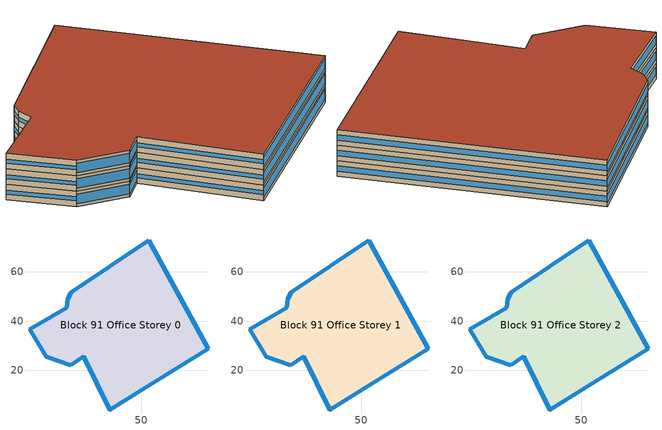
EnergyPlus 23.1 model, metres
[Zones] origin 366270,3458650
Block 91 Office Storey 0
 floor ground (Project Floor): 52.98,72.96 77.27,28.75 37.15,3.87 26.66,25.62 21.38,22.03 11.33,25.48 4.61,36.65 19.68,45.44 20.1,48.99 21.56,51.63 z0
 wall outside (Project Wall): 37.15,3.87 77.27,28.75 52.98,72.96 21.56,51.63 20.1,48.99 19.68,45.44 4.61,36.65 11.33,25.48 21.38,22.03 26.66,25.62 37.15,3.87 z0:3
 window (Office_south_window_construction): 37.17,3.88 77.25,28.73 / 11.33,25.48 21.37,22.03 / 21.38,22.03 26.66,25.62 z0.6:2.4
 window (Office_east_window_construction): 77.26,28.77 52.99,72.93 z0.98:2.02
 window (Office_north_window_construction): 52.96,72.95 21.58,51.64 / 19.67,45.44 4.62,36.66 z0.75:2.25
 window (Office_west_window_construction): 21.56,51.63 20.1,48.99 / 20.1,48.98 19.68,45.44 / 4.61,36.65 11.32,25.49 / 26.67,25.61 37.14,3.88 z1.12:1.88
 roof outside (Project Ceiling): 77.27,28.75 52.98,72.96 21.56,51.63 20.1,48.99 19.68,45.44 4.61,36.65 11.33,25.48 21.38,22.03 26.66,25.62 37.15,3.87 z3
Block 91 Office Storey 1
 floor outside (Project Floor): 52.98,72.96 77.27,28.75 37.15,3.87 26.66,25.62 21.38,22.03 11.33,25.48 4.61,36.65 19.68,45.44 20.1,48.99 21.56,51.63 z3
 wall outside (Project Wall): 37.15,3.87 77.27,28.75 52.98,72.96 21.56,51.63 20.1,48.99 19.68,45.44 4.61,36.65 11.33,25.48 21.38,22.03 26.66,25.62 37.15,3.87 z3:6
 window (Office_south_window_construction): 37.17,3.88 77.25,28.73 / 11.33,25.48 21.37,22.03 / 21.38,22.03 26.66,25.62 z3.6:5.4
 window (Office_east_window_construction): 77.26,28.77 52.99,72.93 z3.98:5.03
 window (Office_north_window_construction): 52.96,72.95 21.58,51.64 / 19.67,45.44 4.62,36.66 z3.75:5.25
 window (Office_west_window_construction): 21.56,51.63 20.1,48.99 / 20.1,48.98 19.68,45.44 / 4.61,36.65 11.32,25.49 / 26.67,25.61 37.14,3.88 z4.12:4.88
 roof outside (Project Ceiling): 77.27,28.75 52.98,72.96 21.56,51.63 20.1,48.99 19.68,45.44 4.61,36.65 11.33,25.48 21.38,22.03 26.66,25.62 37.15,3.87 z6
Block 91 Office Storey 2
 floor outside (Project Floor): 52.98,72.96 77.27,28.75 37.15,3.87 26.66,25.62 21.38,22.03 11.33,25.48 4.61,36.65 19.68,45.44 20.1,48.99 21.56,51.63 z6
 wall outside (Project Wall): 37.15,3.87 77.27,28.75 52.98,72.96 21.56,51.63 20.1,48.99 19.68,45.44 4.61,36.65 11.33,25.48 21.38,22.03 26.66,25.62 37.15,3.87 z6:9
 window (Office_south_window_construction): 37.17,3.88 77.25,28.73 / 11.33,25.48 21.37,22.03 / 21.38,22.03 26.66,25.62 z6.6:8.4
 window (Office_east_window_construction): 77.26,28.77 52.99,72.93 z6.97:8.03
 window (Office_north_window_construction): 52.96,72.95 21.58,51.64 / 19.67,45.44 4.62,36.66 z6.75:8.25
 window (Office_west_window_construction): 21.56,51.63 20.1,48.99 / 20.1,48.98 19.68,45.44 / 4.61,36.65 11.32,25.49 / 26.67,25.61 37.14,3.88 z7.12:7.88
 roof outside (Project Flat Roof): 77.27,28.75 52.98,72.96 21.56,51.63 20.1,48.99 19.68,45.44 4.61,36.65 11.33,25.48 21.38,22.03 26.66,25.62 37.15,3.87 z9
[Building]
Building_1: North Axis=0; Terrain=City; Loads Convergence Tolerance Value=0.04; Temperature Convergence Tolerance Value=0.4; Solar Distribution=FullExterior; Maximum Number of Warmup Days=25; Minimum Number of Warmup Days=6
[Site:Location]
CHN Design_Conditions: Latitude=30; Longitude=114; Time Zone=8; Elevation=12
[SIZINGPERIOD:DESIGNDAY] Day of Month=21; DryBulb Temperature Range Modifier Type=DefaultMultipliers; Humidity Condition Type=Wetbulb; Barometric Pressure=101181; Rain Indicator=No; Snow Indicator=No; Daylight Saving Time Indicator=No; Sky Clearness=0; Begin Environment Reset Mode=FullResetAtBeginEnvironment
Name | Month | Day Type | Maximum DryBulb Temperature | Daily DryBulb Temperature Range | Wetbulb or DewPoint at Maximum DryBulb | Wind Speed | Wind Direction | Solar Model Indicator | ASHRAE Clear Sky Optical Depth for Beam Irradiance taub | ASHRAE Clear Sky Optical Depth for Diffuse Irradiance taud
Ann Htg 99.6% Condns DB | 1 | WinterDesignDay | -10 | 0 | -4.8 | 1 | 340 | ASHRAEClearSky | 0 | 0
Ann Clg .4% Condns DB=>MWB | 7 | SummerDesignDay | 40 | 6.6 | 27.1 | 3.5 | 220 | ASHRAETau | 0.781 | 1.413
[MATERIAL]
DefaultMaterial: Roughness=Rough; Thickness=0.1; Conductivity=0.1; Density=1000; Specific Heat=1000; Thermal Absorptance=0.9; Solar Absorptance=0.7; Visible Absorptance=0.7
[WINDOWMATERIAL:SIMPLEGLAZINGSYSTEM] UFactor=1.6; Visible Transmittance=0.6
Name | Solar Heat Gain Coefficient
Office_east_window; Office_south_window; Office_west_window | 0.3
Office_north_window | 0.35
[CONSTRUCTION]
Project Wall; Project Floor; Project Flat Roof; Project Ceiling: DefaultMaterial
Office_east_window_construction: Office_east_window
Office_south_window_construction: Office_south_window
Office_west_window_construction: Office_west_window
Office_north_window_construction: Office_north_window
[SPACE] Ceiling Height=autocalculate; Volume=autocalculate; Floor Area=autocalculate; Space Type=Office
Name | Zone
Block 91 Office Storey 0_space | Block 91 Office Storey 0
Block 91 Office Storey 1_space | Block 91 Office Storey 1
Block 91 Office Storey 2_space | Block 91 Office Storey 2
[SPACELIST]
Office: Block 91 Office Storey 0_space, Block 91 Office Storey 1_space, Block 91 Office Storey 2_space
[ZONE] Type=1; Multiplier=1; Ceiling Height=autocalculate; Volume=autocalculate; Floor Area=autocalculate; Part of Total Floor Area=Yes
Block 91 Office Storey 0; Block 91 Office Storey 1; Block 91 Office Storey 2
[PEOPLE]
People_for_office: Zone or ZoneList or Space or SpaceList=Office; Number of People Schedule=SeasonalSchedule_Schedule_office_people; Number of People Calculation Method=People/Area; People per Floor Area=0.1; Fraction Radiant=0.3; Sensible Heat Fraction=autocalculate; Activity Level Schedule=SeasonalSchedule_Schedule_office_activity; Carbon Dioxide Generation Rate=3.82e-08; Enable ASHRAE 55 Comfort Warnings=No; Mean Radiant Temperature Calculation Type=ZoneAveraged; Clothing Insulation Calculation Method=ClothingInsulationSchedule; Cold Stress Temperature Threshold=15.56; Heat Stress Temperature Threshold=30
[LIGHTS]
Light_for_office: Zone or ZoneList or Space or SpaceList=Office; Schedule=SeasonalSchedule_office_lighting; Design Level Calculation Method=Watts/Area; Watts per Zone Floor Area=8; Return Air Fraction=0; Fraction Radiant=0.32; Fraction Visible=0.25; Fraction Replaceable=1; EndUse Subcategory=General; Return Air Fraction Calculated from Plenum Temperature=No; Return Air Fraction Function of Plenum Temperature Coefficient 1=0; Return Air Fraction Function of Plenum Temperature Coefficient 2=0
[ELECTRICEQUIPMENT]
Equipment_for_office: Zone or ZoneList or Space or SpaceList=Office; Schedule=SeasonalSchedule_Schedule_office_equipment; Design Level Calculation Method=Watts/Area; Watts per Zone Floor Area=15; Fraction Latent=0; Fraction Radiant=0; Fraction Lost=0; EndUse Subcategory=Electric Equipment
[DAYLIGHTING:CONTROLS] Illuminance Setpoint at Reference Point 1=300
Name | Zone or Space | Glare Calculation Daylighting Reference Point | Daylighting Reference Point 1
Dlight_Block 91 Office Storey 0 | Block 91 Office Storey 0 | Rpoint_Block 91 Office Storey 0 | Rpoint_Block 91 Office Storey 0
Dlight_Block 91 Office Storey 1 | Block 91 Office Storey 1 | Rpoint_Block 91 Office Storey 1 | Rpoint_Block 91 Office Storey 1
Dlight_Block 91 Office Storey 2 | Block 91 Office Storey 2 | Rpoint_Block 91 Office Storey 2 | Rpoint_Block 91 Office Storey 2
[HVACTEMPLATE:THERMOSTAT]
Name | Heating Setpoint Schedule | Cooling Setpoint Schedule
Thermostat_for_office | SeasonalSchedule_office_heating | SeasonalSchedule_office_cooling
Thermostat_for_commercial | SeasonalSchedule_commerical_heating | SeasonalSchedule_commerical_cooling
Thermostat_for_residential | SeasonalSchedule_residential_heating | SeasonalSchedule_residential_cooling
Thermostat_for_school | SeasonalSchedule_school_heating | SeasonalSchedule_school_cooling
Thermostat_for_hospital | SeasonalSchedule_hospital_heating | SeasonalSchedule_hospital_cooling
Thermostat_for_industrial | SeasonalSchedule_Industrial_heating | SeasonalSchedule_Industrial_cooling
Thermostat_for_transport | SeasonalSchedule_transport_heating | SeasonalSchedule_transport_cooling
Thermostat_for_administration | SeasonalSchedule_administration_heating | SeasonalSchedule_administration_cooling
[HVACTEMPLATE:ZONE:IDEALLOADSAIRSYSTEM] Template Thermostat=Thermostat_for_office; Maximum Heating Supply Air Temperature=50; Minimum Cooling Supply Air Temperature=13; Maximum Heating Supply Air Humidity Ratio=0.0156; Minimum Cooling Supply Air Humidity Ratio=0.0077; Heating Limit=NoLimit; Cooling Limit=NoLimit; Dehumidification Control Type=ConstantSensibleHeatRatio; Cooling Sensible Heat Ratio=0.7; Dehumidification Setpoint=60; Humidification Control Type=None; Humidification Setpoint=30; Outdoor Air Method=DetailedSpecification; Outdoor Air Flow Rate per Person=0.00944; Outdoor Air Flow Rate per Zone Floor Area=0; Outdoor Air Flow Rate per Zone=0; Design Specification Outdoor Air Object=Ventilation_for_office; Demand Controlled Ventilation Type=None; Outdoor Air Economizer Type=NoEconomizer; Heat Recovery Type=None; Sensible Heat Recovery Effectiveness=0.7; Latent Heat Recovery Effectiveness=0.65
Block 91 Office Storey 0; Block 91 Office Storey 1; Block 91 Office Storey 2
[DESIGNSPECIFICATION:OUTDOORAIR]
Ventilation_for_office: Outdoor Air Method=Flow/Person; Outdoor Air Flow per Person=0.00833333; Outdoor Air Flow per Zone Floor Area=0; Outdoor Air Flow per Zone=0; Outdoor Air Flow Air Changes per Hour=0
[SCHEDULE:DAY:HOURLY]
Schedule_administration_heating_summer_hourly; Schedule_commerical_heating_summer_hourly; Schedule_residential_heating_summer_hourly; Schedule_school_heating_summer_hourly; Schedule_hospital_heating_summer_hourly; Schedule_Industrial_heating_summer_hourly; Schedule_transport_heating_summer_hourly; Schedule_office_heating_summer_hourly: -20, -20, -20, -20, -20, -20, -20, -20, -20, -20, -20, -20, -20, -20, -20, -20, -20, -20, -20, -20, -20, -20, -20, -20
Schedule_administration_heating_winnter_weekday_hourly: 5, 5, 5, 5, 5, 5, 12, 12, 18, 20, 20, 20, 20, 20, 20, 20, 20, 20, 18, 5, 5, 5, 5, 5
Schedule_administration_heating_winnter_holiday_hourly; Schedule_school_heating_winnter_holiday_hourly: 5, 5, 5, 5, 5, 5, 5, 5, 5, 5, 5, 5, 5, 5, 5, 5, 5, 5, 5, 5, 5, 5, 5, 5
Schedule_administration_cooling_winter_hourly; Schedule_administration_cooling_summer_holiday_hourly; Schedule_commerical_cooling_winter_hourly; Schedule_residential_cooling_winter_hourly; Schedule_school_cooling_winter_hourly; Schedule_school_cooling_summer_holiday_hourly; Schedule_hospital_cooling_winter_hourly; Schedule_Industrial_cooling_winter_hourly; Schedule_transport_cooling_winter_hourly; Schedule_office_cooling_winter_hourly: 50, 50, 50, 50, 50, 50, 50, 50, 50, 50, 50, 50, 50, 50, 50, 50, 50, 50, 50, 50, 50, 50, 50, 50
Schedule_administration_cooling_summer_weekday_hourly: 50, 50, 50, 50, 50, 50, 50, 28, 26, 26, 26, 26, 26, 26, 26, 26, 26, 26, 50, 50, 50, 50, 50, 50
Schedule_commerical_heating_winnter_weekday_hourly; Schedule_commerical_heating_winnter_holiday_hourly: 5, 5, 5, 5, 5, 5, 12, 16, 18, 18, 18, 18, 18, 18, 18, 18, 18, 18, 18, 18, 12, 5, 5, 5
Schedule_commerical_cooling_summer_weekday_hourly; Schedule_commerical_cooling_summer_holiday_hourly: 50, 50, 50, 50, 50, 50, 50, 28, 24, 24, 24, 24, 24, 24, 24, 24, 24, 24, 24, 24, 24, 28, 50, 50
Schedule_residential_heating_winnter_weekday_hourly; Schedule_residential_heating_winnter_holiday_hourly: 18, 18, 18, 18, 18, 18, 18, -20, -20, -20, -20, -20, -20, -20, -20, -20, -20, -20, -20, -20, 18, 18, 18, 18
Schedule_residential_cooling_summer_weekday_hourly; Schedule_residential_cooling_summer_holiday_hourly: 26, 26, 26, 26, 26, 26, 26, 50, 50, 50, 50, 50, 50, 50, 50, 50, 50, 50, 50, 50, 26, 26, 26, 26
Schedule_school_heating_winnter_weekday_hourly: 5, 5, 5, 5, 5, 12, 18, 20, 20, 20, 20, 20, 20, 20, 20, 20, 20, 20, 18, 12, 5, 5, 5, 5
Schedule_school_cooling_summer_weekday_hourly: 50, 50, 50, 50, 50, 50, 28, 26, 26, 26, 26, 26, 26, 26, 26, 26, 26, 26, 50, 50, 50, 50, 50, 50
Schedule_hospital_heating_winnter_weekday_hourly; Schedule_hospital_heating_winnter_holiday_hourly: 22, 22, 22, 22, 22, 22, 22, 22, 22, 22, 22, 22, 22, 22, 22, 22, 22, 22, 22, 22, 22, 22, 22, 22
Schedule_hospital_cooling_summer_weekday_hourly; Schedule_hospital_cooling_summer_holiday_hourly: 26, 26, 26, 26, 26, 26, 26, 26, 26, 26, 26, 26, 26, 26, 26, 26, 26, 26, 26, 26, 26, 26, 26, 26
Schedule_Industrial_heating_winnter_weekday_hourly; Schedule_Industrial_heating_winnter_holiday_hourly: -20, -20, -20, -20, -20, -20, 18, 18, 18, 18, 18, 18, 18, 18, 18, 18, 18, 18, 18, -20, -20, -20, -20, -20
Schedule_Industrial_cooling_summer_weekday_hourly; Schedule_Industrial_cooling_summer_holiday_hourly: 50, 50, 50, 50, 50, 50, 50, 28, 28, 28, 28, 28, 28, 28, 28, 28, 28, 28, 28, 50, 50, 50, 50, 50
Schedule_transport_heating_winnter_weekday_hourly; Schedule_transport_heating_winnter_holiday_hourly: 18, 18, 18, 18, 18, 18, 20, 20, 20, 20, 20, 20, 20, 20, 20, 20, 20, 20, 20, 20, 20, 20, 18, 18
Schedule_transport_cooling_summer_weekday_hourly; Schedule_transport_cooling_summer_holiday_hourly: 26, 26, 26, 26, 26, 26, 26, 24, 24, 24, 25, 24, 24, 24, 24, 24, 24, 24, 24, 24, 24, 24, 26, 28
Schedule_office_heating_winnter_weekday_hourly: 5, 5, 5, 5, 5, 5, 12, 18, 20, 20, 20, 20, 20, 20, 20, 20, 20, 20, 20, 18, 12, 5, 5, 5
Schedule_office_heating_winnter_holiday_hourly: 5, 5, 5, 5, 5, 5, 5, 5, 5, 16, 16, 16, 16, 16, 16, 16, 16, 5, 5, 5, 5, 5, 5, 5
Schedule_office_cooling_summer_weekday_hourly: 50, 50, 50, 50, 50, 50, 28, 26, 26, 26, 26, 26, 26, 26, 26, 26, 26, 26, 26, 26, 50, 50, 50, 50
Schedule_office_cooling_summer_holiday_hourly: 50, 50, 50, 50, 50, 50, 50, 50, 50, 50, 50, 26, 26, 26, 26, 26, 26, 50, 50, 50, 50, 50, 50, 50
Schedule_office_lighting_weekday_hourly: 0.1, 0.1, 0.1, 0.1, 0.1, 0.1, 0.1, 0.2, 0.5, 0.95, 0.95, 0.95, 0.8, 0.8, 0.95, 0.95, 0.95, 0.95, 0.95, 0.95, 0.95, 0.8, 0.5, 0.1
Schedule_office_lighting_holiday_hourly; Schedule_office_equipment_holiday_hourly: 0.1, 0.1, 0.1, 0.1, 0.1, 0.1, 0.1, 0.1, 0.1, 0.1, 0.1, 0.1, 0.1, 0.3, 0.3, 0.3, 0.3, 0.3, 0.3, 0.3, 0.3, 0.3, 0.1, 0.1
Schedule_office_equipment_weekday_hourly: 0.1, 0.1, 0.1, 0.1, 0.1, 0.1, 0.1, 0.2, 0.5, 0.95, 0.95, 0.95, 0.5, 0.5, 0.95, 0.95, 0.95, 0.95, 0.95, 0.95, 0.4, 0.4, 0.3, 0.1
Schedule_office_people_weekday_hourly: 0.1, 0.1, 0.1, 0.1, 0.1, 0.1, 0.1, 0.5, 0.95, 0.95, 0.95, 0.8, 0.8, 0.95, 0.95, 0.95, 0.95, 0.95, 0.8, 0.5, 0.5, 0.3, 0.1, 0.1
Schedule_office_people_holiday_hourly: 0.1, 0.1, 0.1, 0.1, 0.1, 0.1, 0.1, 0.1, 0.1, 0.1, 0.1, 0.1, 0.1, 0.3, 0.3, 0.3, 0.3, 0.3, 0.3, 0.1, 0.1, 0.1, 0.1, 0.1
Schedule_office_activity_weekday_hourly; Schedule_office_activity_holiday_hourly: 144, 144, 144, 144, 144, 144, 144, 144, 144, 144, 144, 144, 144, 144, 144, 144, 144, 144, 144, 144, 144, 144, 144, 144
[SCHEDULE:WEEK:DAILY]
Schedule_office_heating_summer_weekly: Schedule_office_heating_summer_hourly, Schedule_office_heating_summer_hourly, Schedule_office_heating_summer_hourly, Schedule_office_heating_summer_hourly, Schedule_office_heating_summer_hourly, Schedule_office_heating_summer_hourly, Schedule_office_heating_summer_hourly, Schedule_office_heating_summer_hourly, Schedule_office_heating_summer_hourly, Schedule_office_heating_summer_hourly, Schedule_office_heating_summer_hourly, Schedule_office_heating_summer_hourly
Schedule_office_heating_winnter_weekly: Schedule_office_heating_winnter_holiday_hourly, Schedule_office_heating_winnter_weekday_hourly, Schedule_office_heating_winnter_weekday_hourly, Schedule_office_heating_winnter_weekday_hourly, Schedule_office_heating_winnter_weekday_hourly, Schedule_office_heating_winnter_weekday_hourly, Schedule_office_heating_winnter_holiday_hourly, Schedule_office_heating_winnter_holiday_hourly, Schedule_office_heating_winnter_weekday_hourly, Schedule_office_heating_winnter_weekday_hourly, Schedule_office_heating_winnter_holiday_hourly, Schedule_office_heating_winnter_holiday_hourly
Schedule_office_cooling_winnter_weekly: Schedule_office_cooling_winter_hourly, Schedule_office_cooling_winter_hourly, Schedule_office_cooling_winter_hourly, Schedule_office_cooling_winter_hourly, Schedule_office_cooling_winter_hourly, Schedule_office_cooling_winter_hourly, Schedule_office_cooling_winter_hourly, Schedule_office_cooling_winter_hourly, Schedule_office_cooling_winter_hourly, Schedule_office_cooling_winter_hourly, Schedule_office_cooling_winter_hourly, Schedule_office_cooling_winter_hourly
Schedule_office_cooling_summer_weekly: Schedule_office_cooling_summer_holiday_hourly, Schedule_office_cooling_summer_weekday_hourly, Schedule_office_cooling_summer_weekday_hourly, Schedule_office_cooling_summer_weekday_hourly, Schedule_office_cooling_summer_weekday_hourly, Schedule_office_cooling_summer_weekday_hourly, Schedule_office_cooling_summer_holiday_hourly, Schedule_office_cooling_summer_holiday_hourly, Schedule_office_cooling_summer_weekday_hourly, Schedule_office_cooling_summer_weekday_hourly, Schedule_office_cooling_summer_holiday_hourly, Schedule_office_cooling_summer_holiday_hourly
Schedule_office_lighting_weekly: Schedule_office_lighting_holiday_hourly, Schedule_office_lighting_weekday_hourly, Schedule_office_lighting_weekday_hourly, Schedule_office_lighting_weekday_hourly, Schedule_office_lighting_weekday_hourly, Schedule_office_lighting_weekday_hourly, Schedule_office_lighting_holiday_hourly, Schedule_office_lighting_holiday_hourly, Schedule_office_lighting_weekday_hourly, Schedule_office_lighting_weekday_hourly, Schedule_office_lighting_holiday_hourly, Schedule_office_lighting_holiday_hourly
Schedule_office_equipment_weekly: Schedule_office_equipment_holiday_hourly, Schedule_office_equipment_weekday_hourly, Schedule_office_equipment_weekday_hourly, Schedule_office_equipment_weekday_hourly, Schedule_office_equipment_weekday_hourly, Schedule_office_equipment_weekday_hourly, Schedule_office_equipment_holiday_hourly, Schedule_office_equipment_holiday_hourly, Schedule_office_equipment_weekday_hourly, Schedule_office_equipment_weekday_hourly, Schedule_office_equipment_holiday_hourly, Schedule_office_equipment_holiday_hourly
Schedule_office_people_weekly: Schedule_office_people_holiday_hourly, Schedule_office_people_weekday_hourly, Schedule_office_people_weekday_hourly, Schedule_office_people_weekday_hourly, Schedule_office_people_weekday_hourly, Schedule_office_people_weekday_hourly, Schedule_office_people_holiday_hourly, Schedule_office_people_holiday_hourly, Schedule_office_people_weekday_hourly, Schedule_office_people_weekday_hourly, Schedule_office_people_holiday_hourly, Schedule_office_people_holiday_hourly
Schedule_office_activity_weekly: Schedule_office_activity_holiday_hourly, Schedule_office_activity_weekday_hourly, Schedule_office_activity_weekday_hourly, Schedule_office_activity_weekday_hourly, Schedule_office_activity_weekday_hourly, Schedule_office_activity_weekday_hourly, Schedule_office_activity_holiday_hourly, Schedule_office_activity_holiday_hourly, Schedule_office_activity_weekday_hourly, Schedule_office_activity_weekday_hourly, Schedule_office_activity_holiday_hourly, Schedule_office_activity_holiday_hourly
Schedule_commerical_heating_summer_weekly: Schedule_commerical_heating_summer_hourly, Schedule_commerical_heating_summer_hourly, Schedule_commerical_heating_summer_hourly, Schedule_commerical_heating_summer_hourly, Schedule_commerical_heating_summer_hourly, Schedule_commerical_heating_summer_hourly, Schedule_commerical_heating_summer_hourly, Schedule_commerical_heating_summer_hourly, Schedule_commerical_heating_summer_hourly, Schedule_commerical_heating_summer_hourly, Schedule_commerical_heating_summer_hourly, Schedule_commerical_heating_summer_hourly
Schedule_commerical_heating_winnter_weekly: Schedule_commerical_heating_winnter_holiday_hourly, Schedule_commerical_heating_winnter_weekday_hourly, Schedule_commerical_heating_winnter_weekday_hourly, Schedule_commerical_heating_winnter_weekday_hourly, Schedule_commerical_heating_winnter_weekday_hourly, Schedule_commerical_heating_winnter_weekday_hourly, Schedule_commerical_heating_winnter_holiday_hourly, Schedule_commerical_heating_winnter_holiday_hourly, Schedule_commerical_heating_winnter_weekday_hourly, Schedule_commerical_heating_winnter_weekday_hourly, Schedule_commerical_heating_winnter_holiday_hourly, Schedule_commerical_heating_winnter_holiday_hourly
Schedule_commerical_cooling_winnter_weekly: Schedule_commerical_cooling_winter_hourly, Schedule_commerical_cooling_winter_hourly, Schedule_commerical_cooling_winter_hourly, Schedule_commerical_cooling_winter_hourly, Schedule_commerical_cooling_winter_hourly, Schedule_commerical_cooling_winter_hourly, Schedule_commerical_cooling_winter_hourly, Schedule_commerical_cooling_winter_hourly, Schedule_commerical_cooling_winter_hourly, Schedule_commerical_cooling_winter_hourly, Schedule_commerical_cooling_winter_hourly, Schedule_commerical_cooling_winter_hourly
Schedule_commerical_cooling_summer_weekly: Schedule_commerical_cooling_summer_holiday_hourly, Schedule_commerical_cooling_summer_weekday_hourly, Schedule_commerical_cooling_summer_weekday_hourly, Schedule_commerical_cooling_summer_weekday_hourly, Schedule_commerical_cooling_summer_weekday_hourly, Schedule_commerical_cooling_summer_weekday_hourly, Schedule_commerical_cooling_summer_holiday_hourly, Schedule_commerical_cooling_summer_holiday_hourly, Schedule_commerical_cooling_summer_weekday_hourly, Schedule_commerical_cooling_summer_weekday_hourly, Schedule_commerical_cooling_summer_holiday_hourly, Schedule_commerical_cooling_summer_holiday_hourly
Schedule_residential_heating_summer_weekly: Schedule_residential_heating_summer_hourly, Schedule_residential_heating_summer_hourly, Schedule_residential_heating_summer_hourly, Schedule_residential_heating_summer_hourly, Schedule_residential_heating_summer_hourly, Schedule_residential_heating_summer_hourly, Schedule_residential_heating_summer_hourly, Schedule_residential_heating_summer_hourly, Schedule_residential_heating_summer_hourly, Schedule_residential_heating_summer_hourly, Schedule_residential_heating_summer_hourly, Schedule_residential_heating_summer_hourly
Schedule_residential_heating_winnter_weekly: Schedule_residential_heating_winnter_holiday_hourly, Schedule_residential_heating_winnter_weekday_hourly, Schedule_residential_heating_winnter_weekday_hourly, Schedule_residential_heating_winnter_weekday_hourly, Schedule_residential_heating_winnter_weekday_hourly, Schedule_residential_heating_winnter_weekday_hourly, Schedule_residential_heating_winnter_holiday_hourly, Schedule_residential_heating_winnter_holiday_hourly, Schedule_residential_heating_winnter_weekday_hourly, Schedule_residential_heating_winnter_weekday_hourly, Schedule_residential_heating_winnter_holiday_hourly, Schedule_residential_heating_winnter_holiday_hourly
Schedule_residential_cooling_winnter_weekly: Schedule_residential_cooling_winter_hourly, Schedule_residential_cooling_winter_hourly, Schedule_residential_cooling_winter_hourly, Schedule_residential_cooling_winter_hourly, Schedule_residential_cooling_winter_hourly, Schedule_residential_cooling_winter_hourly, Schedule_residential_cooling_winter_hourly, Schedule_residential_cooling_winter_hourly, Schedule_residential_cooling_winter_hourly, Schedule_residential_cooling_winter_hourly, Schedule_residential_cooling_winter_hourly, Schedule_residential_cooling_winter_hourly
Schedule_residential_cooling_summer_weekly: Schedule_residential_cooling_summer_holiday_hourly, Schedule_residential_cooling_summer_weekday_hourly, Schedule_residential_cooling_summer_weekday_hourly, Schedule_residential_cooling_summer_weekday_hourly, Schedule_residential_cooling_summer_weekday_hourly, Schedule_residential_cooling_summer_weekday_hourly, Schedule_residential_cooling_summer_holiday_hourly, Schedule_residential_cooling_summer_holiday_hourly, Schedule_residential_cooling_summer_weekday_hourly, Schedule_residential_cooling_summer_weekday_hourly, Schedule_residential_cooling_summer_holiday_hourly, Schedule_residential_cooling_summer_holiday_hourly
Schedule_school_heating_summer_weekly: Schedule_school_heating_summer_hourly, Schedule_school_heating_summer_hourly, Schedule_school_heating_summer_hourly, Schedule_school_heating_summer_hourly, Schedule_school_heating_summer_hourly, Schedule_school_heating_summer_hourly, Schedule_school_heating_summer_hourly, Schedule_school_heating_summer_hourly, Schedule_school_heating_summer_hourly, Schedule_school_heating_summer_hourly, Schedule_school_heating_summer_hourly, Schedule_school_heating_summer_hourly
Schedule_school_heating_winnter_weekly: Schedule_school_heating_winnter_holiday_hourly, Schedule_school_heating_winnter_weekday_hourly, Schedule_school_heating_winnter_weekday_hourly, Schedule_school_heating_winnter_weekday_hourly, Schedule_school_heating_winnter_weekday_hourly, Schedule_school_heating_winnter_weekday_hourly, Schedule_school_heating_winnter_holiday_hourly, Schedule_school_heating_winnter_holiday_hourly, Schedule_school_heating_winnter_weekday_hourly, Schedule_school_heating_winnter_weekday_hourly, Schedule_school_heating_winnter_holiday_hourly, Schedule_school_heating_winnter_holiday_hourly
Schedule_school_cooling_winnter_weekly: Schedule_school_cooling_winter_hourly, Schedule_school_cooling_winter_hourly, Schedule_school_cooling_winter_hourly, Schedule_school_cooling_winter_hourly, Schedule_school_cooling_winter_hourly, Schedule_school_cooling_winter_hourly, Schedule_school_cooling_winter_hourly, Schedule_school_cooling_winter_hourly, Schedule_school_cooling_winter_hourly, Schedule_school_cooling_winter_hourly, Schedule_school_cooling_winter_hourly, Schedule_school_cooling_winter_hourly
Schedule_school_cooling_summer_weekly: Schedule_school_cooling_summer_holiday_hourly, Schedule_school_cooling_summer_weekday_hourly, Schedule_school_cooling_summer_weekday_hourly, Schedule_school_cooling_summer_weekday_hourly, Schedule_school_cooling_summer_weekday_hourly, Schedule_school_cooling_summer_weekday_hourly, Schedule_school_cooling_summer_holiday_hourly, Schedule_school_cooling_summer_holiday_hourly, Schedule_school_cooling_summer_weekday_hourly, Schedule_school_cooling_summer_weekday_hourly, Schedule_school_cooling_summer_holiday_hourly, Schedule_school_cooling_summer_holiday_hourly
Schedule_hospital_heating_summer_weekly: Schedule_hospital_heating_summer_hourly, Schedule_hospital_heating_summer_hourly, Schedule_hospital_heating_summer_hourly, Schedule_hospital_heating_summer_hourly, Schedule_hospital_heating_summer_hourly, Schedule_hospital_heating_summer_hourly, Schedule_hospital_heating_summer_hourly, Schedule_hospital_heating_summer_hourly, Schedule_hospital_heating_summer_hourly, Schedule_hospital_heating_summer_hourly, Schedule_hospital_heating_summer_hourly, Schedule_hospital_heating_summer_hourly
Schedule_hospital_heating_winnter_weekly: Schedule_hospital_heating_winnter_holiday_hourly, Schedule_hospital_heating_winnter_weekday_hourly, Schedule_hospital_heating_winnter_weekday_hourly, Schedule_hospital_heating_winnter_weekday_hourly, Schedule_hospital_heating_winnter_weekday_hourly, Schedule_hospital_heating_winnter_weekday_hourly, Schedule_hospital_heating_winnter_holiday_hourly, Schedule_hospital_heating_winnter_holiday_hourly, Schedule_hospital_heating_winnter_weekday_hourly, Schedule_hospital_heating_winnter_weekday_hourly, Schedule_hospital_heating_winnter_holiday_hourly, Schedule_hospital_heating_winnter_holiday_hourly
Schedule_hospital_cooling_winnter_weekly: Schedule_hospital_cooling_winter_hourly, Schedule_hospital_cooling_winter_hourly, Schedule_hospital_cooling_winter_hourly, Schedule_hospital_cooling_winter_hourly, Schedule_hospital_cooling_winter_hourly, Schedule_hospital_cooling_winter_hourly, Schedule_hospital_cooling_winter_hourly, Schedule_hospital_cooling_winter_hourly, Schedule_hospital_cooling_winter_hourly, Schedule_hospital_cooling_winter_hourly, Schedule_hospital_cooling_winter_hourly, Schedule_hospital_cooling_winter_hourly
Schedule_hospital_cooling_summer_weekly: Schedule_hospital_cooling_summer_holiday_hourly, Schedule_hospital_cooling_summer_weekday_hourly, Schedule_hospital_cooling_summer_weekday_hourly, Schedule_hospital_cooling_summer_weekday_hourly, Schedule_hospital_cooling_summer_weekday_hourly, Schedule_hospital_cooling_summer_weekday_hourly, Schedule_hospital_cooling_summer_holiday_hourly, Schedule_hospital_cooling_summer_holiday_hourly, Schedule_hospital_cooling_summer_weekday_hourly, Schedule_hospital_cooling_summer_weekday_hourly, Schedule_hospital_cooling_summer_holiday_hourly, Schedule_hospital_cooling_summer_holiday_hourly
Schedule_Industrial_heating_summer_weekly: Schedule_Industrial_heating_summer_hourly, Schedule_Industrial_heating_summer_hourly, Schedule_Industrial_heating_summer_hourly, Schedule_Industrial_heating_summer_hourly, Schedule_Industrial_heating_summer_hourly, Schedule_Industrial_heating_summer_hourly, Schedule_Industrial_heating_summer_hourly, Schedule_Industrial_heating_summer_hourly, Schedule_Industrial_heating_summer_hourly, Schedule_Industrial_heating_summer_hourly, Schedule_Industrial_heating_summer_hourly, Schedule_Industrial_heating_summer_hourly
Schedule_Industrial_heating_winnter_weekly: Schedule_Industrial_heating_winnter_holiday_hourly, Schedule_Industrial_heating_winnter_weekday_hourly, Schedule_Industrial_heating_winnter_weekday_hourly, Schedule_Industrial_heating_winnter_weekday_hourly, Schedule_Industrial_heating_winnter_weekday_hourly, Schedule_Industrial_heating_winnter_weekday_hourly, Schedule_Industrial_heating_winnter_holiday_hourly, Schedule_Industrial_heating_winnter_holiday_hourly, Schedule_Industrial_heating_winnter_weekday_hourly, Schedule_Industrial_heating_winnter_weekday_hourly, Schedule_Industrial_heating_winnter_holiday_hourly, Schedule_Industrial_heating_winnter_holiday_hourly
Schedule_Industrial_cooling_winnter_weekly: Schedule_Industrial_cooling_winter_hourly, Schedule_Industrial_cooling_winter_hourly, Schedule_Industrial_cooling_winter_hourly, Schedule_Industrial_cooling_winter_hourly, Schedule_Industrial_cooling_winter_hourly, Schedule_Industrial_cooling_winter_hourly, Schedule_Industrial_cooling_winter_hourly, Schedule_Industrial_cooling_winter_hourly, Schedule_Industrial_cooling_winter_hourly, Schedule_Industrial_cooling_winter_hourly, Schedule_Industrial_cooling_winter_hourly, Schedule_Industrial_cooling_winter_hourly
Schedule_Industrial_cooling_summer_weekly: Schedule_Industrial_cooling_summer_holiday_hourly, Schedule_Industrial_cooling_summer_weekday_hourly, Schedule_Industrial_cooling_summer_weekday_hourly, Schedule_Industrial_cooling_summer_weekday_hourly, Schedule_Industrial_cooling_summer_weekday_hourly, Schedule_Industrial_cooling_summer_weekday_hourly, Schedule_Industrial_cooling_summer_holiday_hourly, Schedule_Industrial_cooling_summer_holiday_hourly, Schedule_Industrial_cooling_summer_weekday_hourly, Schedule_Industrial_cooling_summer_weekday_hourly, Schedule_Industrial_cooling_summer_holiday_hourly, Schedule_Industrial_cooling_summer_holiday_hourly
Schedule_administration_heating_summer_weekly: Schedule_administration_heating_summer_hourly, Schedule_administration_heating_summer_hourly, Schedule_administration_heating_summer_hourly, Schedule_administration_heating_summer_hourly, Schedule_administration_heating_summer_hourly, Schedule_administration_heating_summer_hourly, Schedule_administration_heating_summer_hourly, Schedule_administration_heating_summer_hourly, Schedule_administration_heating_summer_hourly, Schedule_administration_heating_summer_hourly, Schedule_administration_heating_summer_hourly, Schedule_administration_heating_summer_hourly
Schedule_administration_heating_winnter_weekly: Schedule_administration_heating_winnter_holiday_hourly, Schedule_administration_heating_winnter_weekday_hourly, Schedule_administration_heating_winnter_weekday_hourly, Schedule_administration_heating_winnter_weekday_hourly, Schedule_administration_heating_winnter_weekday_hourly, Schedule_administration_heating_winnter_weekday_hourly, Schedule_administration_heating_winnter_holiday_hourly, Schedule_administration_heating_winnter_holiday_hourly, Schedule_administration_heating_winnter_weekday_hourly, Schedule_administration_heating_winnter_weekday_hourly, Schedule_administration_heating_winnter_holiday_hourly, Schedule_administration_heating_winnter_holiday_hourly
Schedule_administration_cooling_winnter_weekly: Schedule_administration_cooling_winter_hourly, Schedule_administration_cooling_winter_hourly, Schedule_administration_cooling_winter_hourly, Schedule_administration_cooling_winter_hourly, Schedule_administration_cooling_winter_hourly, Schedule_administration_cooling_winter_hourly, Schedule_administration_cooling_winter_hourly, Schedule_administration_cooling_winter_hourly, Schedule_administration_cooling_winter_hourly, Schedule_administration_cooling_winter_hourly, Schedule_administration_cooling_winter_hourly, Schedule_administration_cooling_winter_hourly
Schedule_administration_cooling_summer_weekly: Schedule_administration_cooling_summer_holiday_hourly, Schedule_administration_cooling_summer_weekday_hourly, Schedule_administration_cooling_summer_weekday_hourly, Schedule_administration_cooling_summer_weekday_hourly, Schedule_administration_cooling_summer_weekday_hourly, Schedule_administration_cooling_summer_weekday_hourly, Schedule_administration_cooling_summer_holiday_hourly, Schedule_administration_cooling_summer_holiday_hourly, Schedule_administration_cooling_summer_weekday_hourly, Schedule_administration_cooling_summer_weekday_hourly, Schedule_administration_cooling_summer_holiday_hourly, Schedule_administration_cooling_summer_holiday_hourly
Schedule_transport_heating_summer_weekly: Schedule_transport_heating_summer_hourly, Schedule_transport_heating_summer_hourly, Schedule_transport_heating_summer_hourly, Schedule_transport_heating_summer_hourly, Schedule_transport_heating_summer_hourly, Schedule_transport_heating_summer_hourly, Schedule_transport_heating_summer_hourly, Schedule_transport_heating_summer_hourly, Schedule_transport_heating_summer_hourly, Schedule_transport_heating_summer_hourly, Schedule_transport_heating_summer_hourly, Schedule_transport_heating_summer_hourly
Schedule_transport_heating_winnter_weekly: Schedule_transport_heating_winnter_holiday_hourly, Schedule_transport_heating_winnter_weekday_hourly, Schedule_transport_heating_winnter_weekday_hourly, Schedule_transport_heating_winnter_weekday_hourly, Schedule_transport_heating_winnter_weekday_hourly, Schedule_transport_heating_winnter_weekday_hourly, Schedule_transport_heating_winnter_holiday_hourly, Schedule_transport_heating_winnter_holiday_hourly, Schedule_transport_heating_winnter_weekday_hourly, Schedule_transport_heating_winnter_weekday_hourly, Schedule_transport_heating_winnter_holiday_hourly, Schedule_transport_heating_winnter_holiday_hourly
Schedule_transport_cooling_winnter_weekly: Schedule_transport_cooling_winter_hourly, Schedule_transport_cooling_winter_hourly, Schedule_transport_cooling_winter_hourly, Schedule_transport_cooling_winter_hourly, Schedule_transport_cooling_winter_hourly, Schedule_transport_cooling_winter_hourly, Schedule_transport_cooling_winter_hourly, Schedule_transport_cooling_winter_hourly, Schedule_transport_cooling_winter_hourly, Schedule_transport_cooling_winter_hourly, Schedule_transport_cooling_winter_hourly, Schedule_transport_cooling_winter_hourly
Schedule_transport_cooling_summer_weekly: Schedule_transport_cooling_summer_holiday_hourly, Schedule_transport_cooling_summer_weekday_hourly, Schedule_transport_cooling_summer_weekday_hourly, Schedule_transport_cooling_summer_weekday_hourly, Schedule_transport_cooling_summer_weekday_hourly, Schedule_transport_cooling_summer_weekday_hourly, Schedule_transport_cooling_summer_holiday_hourly, Schedule_transport_cooling_summer_holiday_hourly, Schedule_transport_cooling_summer_weekday_hourly, Schedule_transport_cooling_summer_weekday_hourly, Schedule_transport_cooling_summer_holiday_hourly, Schedule_transport_cooling_summer_holiday_hourly
[SCHEDULE:YEAR]
SeasonalSchedule_office_heating: Schedule_office_heating_winnter_weekly, 1, 1, 3, 31, Schedule_office_heating_summer_weekly, 4, 1, 11, 30, Schedule_office_heating_winnter_weekly, 12, 1, 12, 31
SeasonalSchedule_office_cooling: Schedule_office_cooling_winnter_weekly, 1, 1, 5, 31, Schedule_office_cooling_summer_weekly, 6, 1, 9, 30, Schedule_office_cooling_winnter_weekly, 10, 1, 12, 31
SeasonalSchedule_office_lighting: Schedule_office_lighting_weekly, 1, 1, 12, 31
SeasonalSchedule_Schedule_office_equipment: Schedule_office_equipment_weekly, 1, 1, 12, 31
SeasonalSchedule_Schedule_office_people: Schedule_office_people_weekly, 1, 1, 12, 31
SeasonalSchedule_Schedule_office_activity: Schedule_office_activity_weekly, 1, 1, 12, 31
SeasonalSchedule_commerical_heating: Schedule_commerical_heating_winnter_weekly, 1, 1, 3, 31, Schedule_commerical_heating_summer_weekly, 4, 1, 11, 30, Schedule_commerical_heating_winnter_weekly, 12, 1, 12, 31
SeasonalSchedule_commerical_cooling: Schedule_commerical_cooling_winnter_weekly, 1, 1, 5, 31, Schedule_commerical_cooling_summer_weekly, 6, 1, 9, 30, Schedule_commerical_cooling_winnter_weekly, 10, 1, 12, 31
SeasonalSchedule_residential_heating: Schedule_residential_heating_winnter_weekly, 1, 1, 3, 31, Schedule_residential_heating_summer_weekly, 4, 1, 11, 30, Schedule_residential_heating_winnter_weekly, 12, 1, 12, 31
SeasonalSchedule_residential_cooling: Schedule_residential_cooling_winnter_weekly, 1, 1, 5, 31, Schedule_residential_cooling_summer_weekly, 6, 1, 9, 30, Schedule_residential_cooling_winnter_weekly, 10, 1, 12, 31
SeasonalSchedule_school_heating: Schedule_school_heating_winnter_weekly, 1, 1, 3, 31, Schedule_school_heating_summer_weekly, 4, 1, 11, 30, Schedule_school_heating_winnter_weekly, 12, 1, 12, 31
SeasonalSchedule_school_cooling: Schedule_school_cooling_winnter_weekly, 1, 1, 5, 31, Schedule_school_cooling_summer_weekly, 6, 1, 9, 30, Schedule_school_cooling_winnter_weekly, 10, 1, 12, 31
SeasonalSchedule_hospital_heating: Schedule_hospital_heating_winnter_weekly, 1, 1, 3, 31, Schedule_hospital_heating_summer_weekly, 4, 1, 11, 30, Schedule_hospital_heating_winnter_weekly, 12, 1, 12, 31
SeasonalSchedule_hospital_cooling: Schedule_hospital_cooling_winnter_weekly, 1, 1, 5, 31, Schedule_hospital_cooling_summer_weekly, 6, 1, 9, 30, Schedule_hospital_cooling_winnter_weekly, 10, 1, 12, 31
SeasonalSchedule_Industrial_heating: Schedule_Industrial_heating_winnter_weekly, 1, 1, 3, 31, Schedule_Industrial_heating_summer_weekly, 4, 1, 11, 30, Schedule_Industrial_heating_winnter_weekly, 12, 1, 12, 31
SeasonalSchedule_Industrial_cooling: Schedule_Industrial_cooling_winnter_weekly, 1, 1, 5, 31, Schedule_Industrial_cooling_summer_weekly, 6, 1, 9, 30, Schedule_Industrial_cooling_winnter_weekly, 10, 1, 12, 31
SeasonalSchedule_transport_heating: Schedule_transport_heating_winnter_weekly, 1, 1, 3, 31, Schedule_transport_heating_summer_weekly, 4, 1, 11, 30, Schedule_transport_heating_winnter_weekly, 12, 1, 12, 31
SeasonalSchedule_transport_cooling: Schedule_transport_cooling_winnter_weekly, 1, 1, 5, 31, Schedule_transport_cooling_summer_weekly, 6, 1, 9, 30, Schedule_transport_cooling_winnter_weekly, 10, 1, 12, 31
SeasonalSchedule_administration_heating: Schedule_administration_heating_winnter_weekly, 1, 1, 3, 31, Schedule_administration_heating_summer_weekly, 4, 1, 11, 30, Schedule_administration_heating_winnter_weekly, 12, 1, 12, 31
SeasonalSchedule_administration_cooling: Schedule_administration_cooling_winnter_weekly, 1, 1, 5, 31, Schedule_administration_cooling_summer_weekly, 6, 1, 9, 30, Schedule_administration_cooling_winnter_weekly, 10, 1, 12, 31
